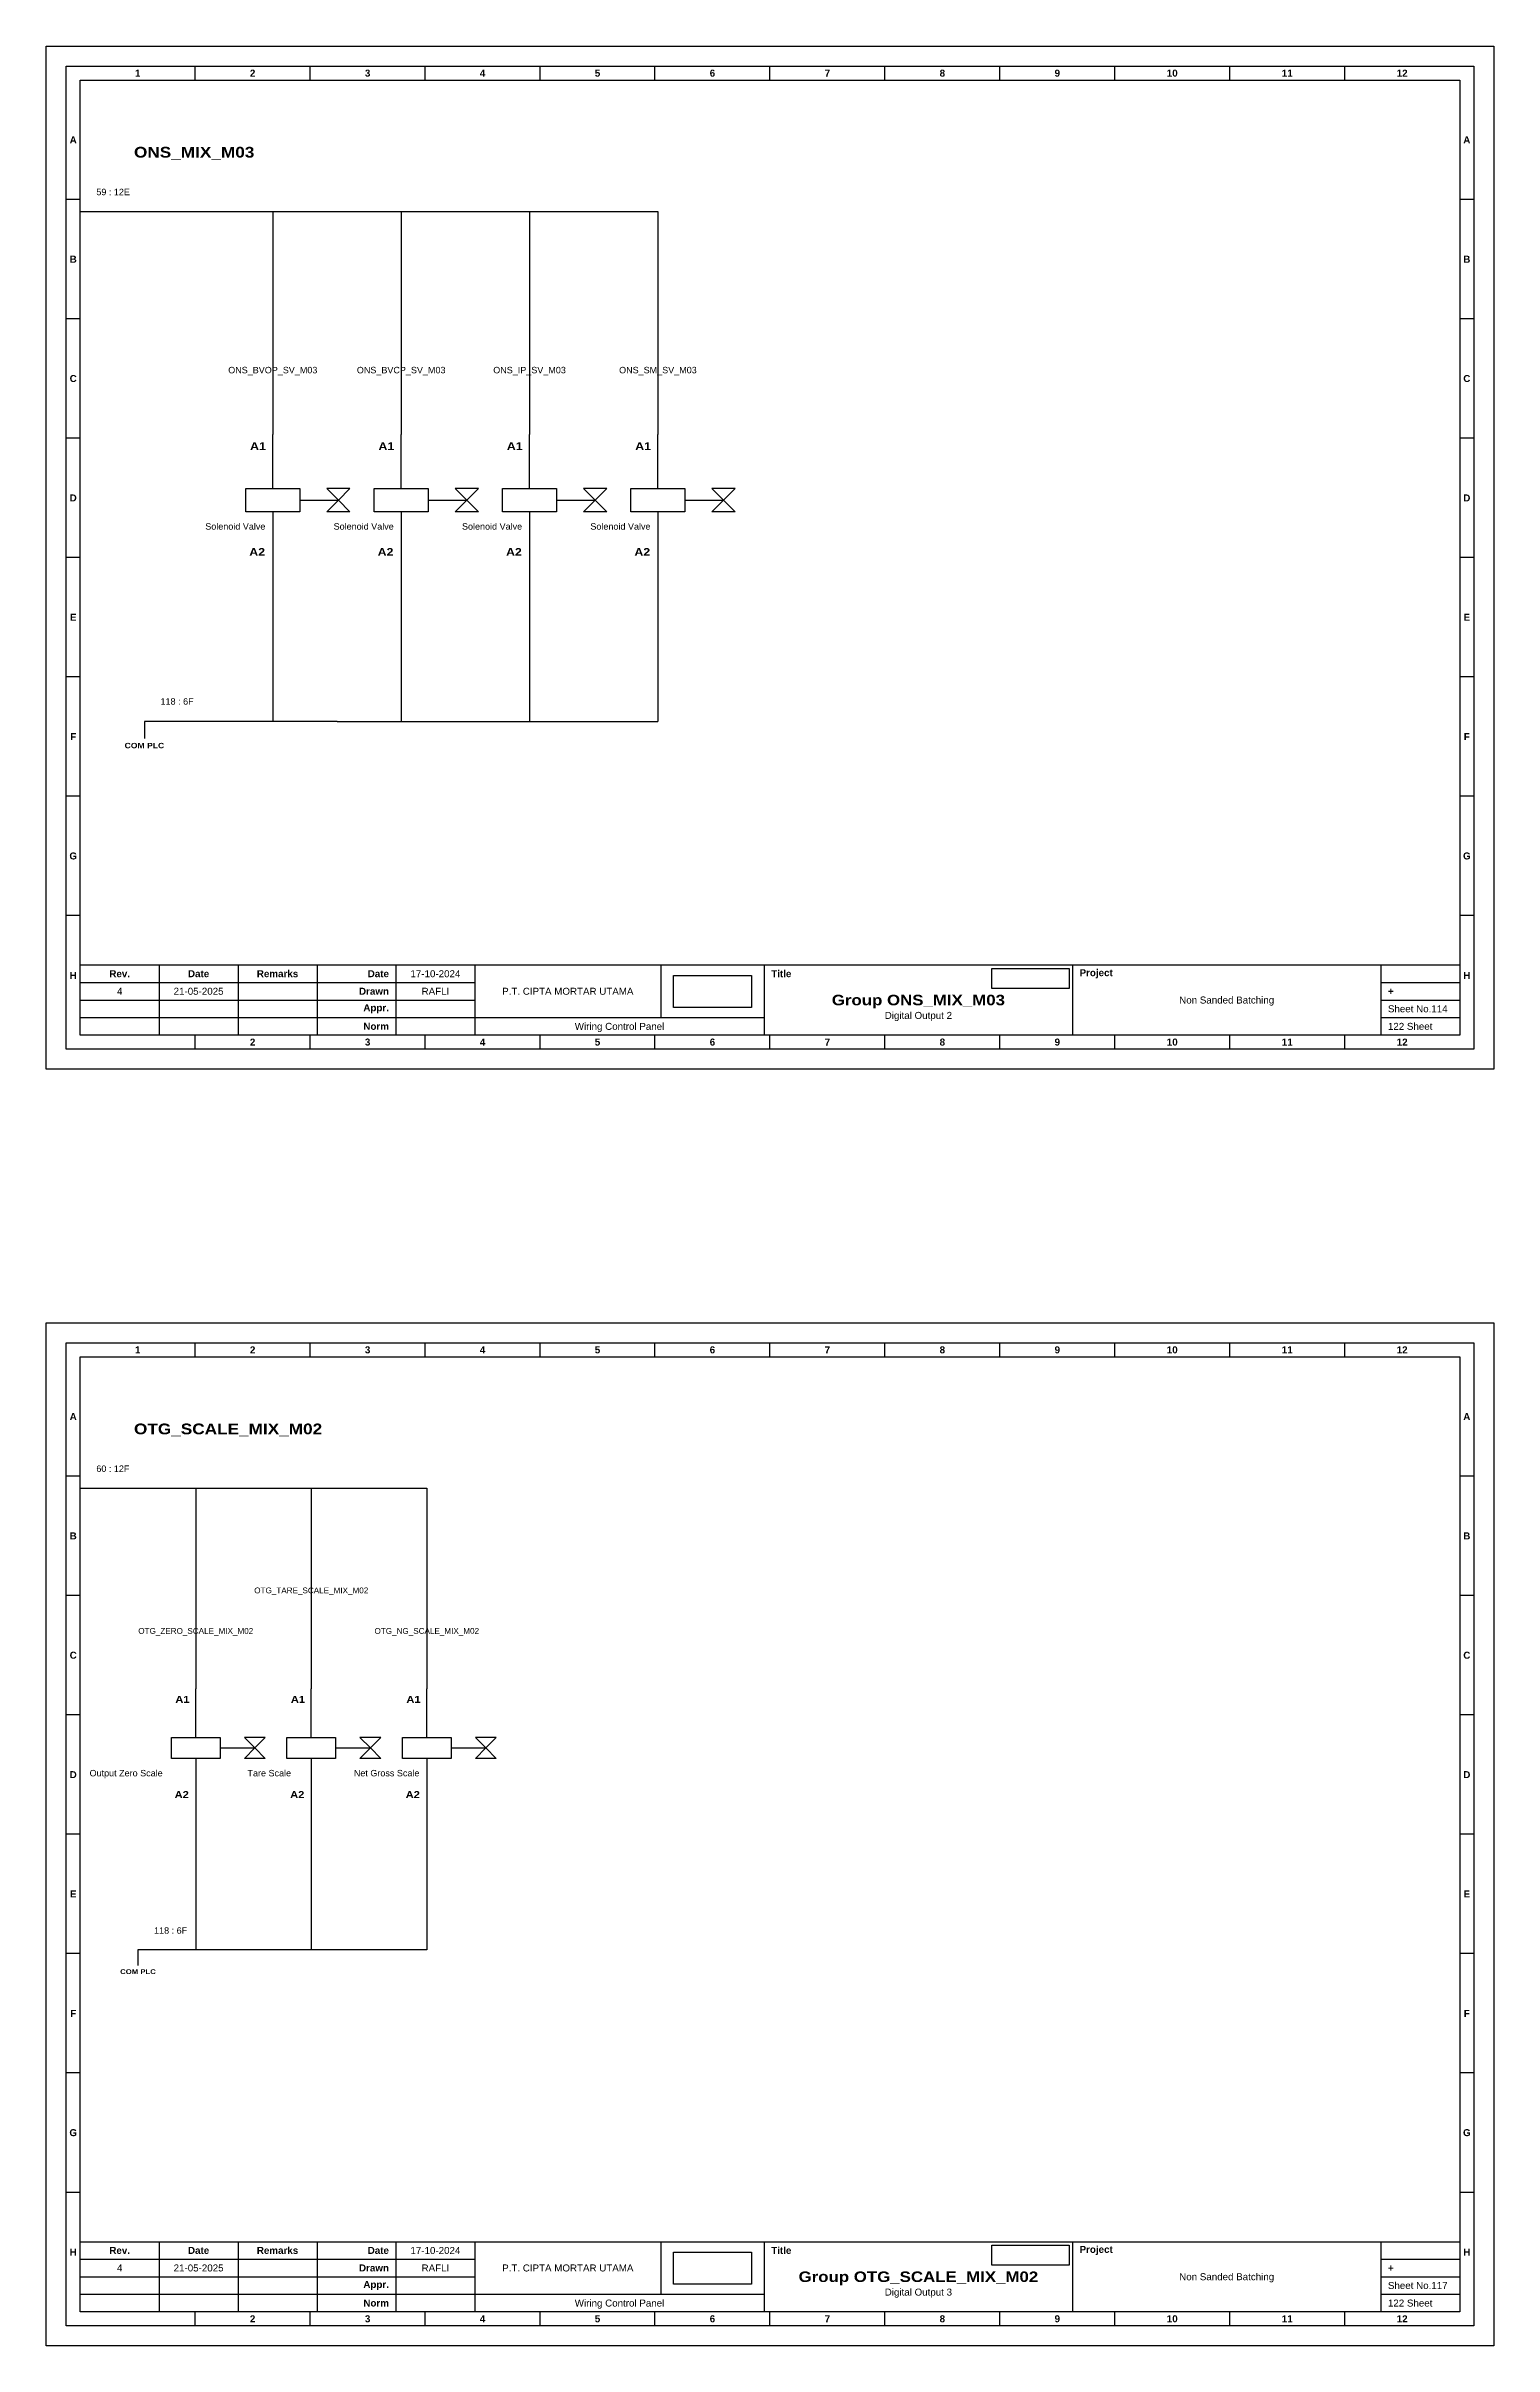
# Model space of a CAD drawing. Header units: centimetres. Extents: x 960 to 2473, y 652 to 2370.
# Drawn here: x 1581.5 to 1850.9, y 652.5 to 1080.5 of the extents above; entities that cross this region are included whole.
import ezdxf
from ezdxf.enums import TextEntityAlignment as Align

# ---------------------------------------------------------------- set-up
doc = ezdxf.new("R2010")
doc.units = ezdxf.units.CM
doc.header["$MEASUREMENT"] = 0
doc.styles.add('Bold', font='ariblk.ttf', dxfattribs={"height": 25.4})
doc.styles.get("Standard").update_dxf_attribs({"font": 'arial.ttf'})
picture_1 = doc.add_image_def('image1.png', size_in_pixel=(2048, 847))
picture_2 = doc.add_image_def('image2.png', size_in_pixel=(2092, 542))

# ---------------------------------------------------------------- blocks, each defined once
blk = doc.blocks.new('KOP MU PROJECT')
at = {"color": 6, "ltscale": 50}
for p, q in [((27.74, 184.05), (27.74, 186.66)), ((49.13, 184.05), (49.13, 186.66)), ((70.51, 184.05), (70.51, 186.66)), ((91.89, 184.05), (91.89, 186.66)), ((113.27, 184.05), (113.27, 186.66)), ((134.66, 184.05), (134.66, 186.66)), ((156.04, 184.05), (156.04, 186.66)), ((177.42, 184.05), (177.42, 186.66)), ((198.8, 184.05), (198.8, 186.66)), ((220.19, 184.05), (220.19, 186.66)), ((241.57, 184.05), (241.57, 186.66)), ((6.36, 161.84), (3.75, 161.84)), ((265.59, 161.84), (262.98, 161.84)), ((6.36, 139.63), (3.75, 139.63)), ((265.59, 139.63), (262.98, 139.63)), ((6.36, 117.42), (3.75, 117.42)), ((265.59, 117.42), (262.98, 117.42)), ((6.36, 95.22), (3.75, 95.22)), ((265.59, 95.22), (262.98, 95.22)), ((6.36, 73.01), (3.75, 73.01)), ((265.59, 73.01), (262.98, 73.01)), ((6.36, 50.8), (3.75, 50.8)), ((265.59, 50.8), (262.98, 50.8)), ((6.36, 28.59), (3.75, 28.59)), ((265.59, 28.59), (262.98, 28.59)), ((27.74, 3.75), (27.74, 6.36)), ((49.13, 3.75), (49.13, 6.36)), ((70.51, 3.75), (70.51, 6.36)), ((91.89, 3.75), (91.89, 6.36)), ((113.27, 3.75), (113.27, 6.36)), ((134.66, 3.75), (134.66, 6.36)), ((156.04, 3.75), (156.04, 6.36)), ((177.42, 3.75), (177.42, 6.36)), ((198.8, 3.75), (198.8, 6.36)), ((220.19, 3.75), (220.19, 6.36)), ((241.57, 3.75), (241.57, 6.36))]:
    blk.add_line(p, q, dxfattribs=at)
at = {"ltscale": 50}
for p, q in [((6.36, 19.41), (262.98, 19.41)), ((21.04, 19.41), (21.04, 6.36)), ((35.72, 19.41), (35.72, 6.36)), ((50.41, 19.41), (50.41, 6.36)), ((65.09, 19.41), (65.09, 6.36)), ((79.77, 19.41), (79.77, 6.36)), ((114.35, 19.41), (114.35, 9.62)), ((133.6, 19.41), (133.6, 6.36)), ((190.95, 19.41), (190.95, 6.36)), ((248.3, 19.41), (248.3, 6.36)), ((6.36, 16.15), (79.77, 16.15)), ((6.36, 12.89), (79.77, 12.89)), ((248.3, 16.15), (262.98, 16.15)), ((248.3, 12.89), (262.98, 12.89)), ((6.36, 9.62), (133.6, 9.62)), ((248.3, 9.62), (262.98, 9.62))]:
    blk.add_line(p, q, dxfattribs=at)
at = {"color": 1, "ltscale": 50}
blk.add_lwpolyline([(269.34, 0), (0, 0), (0, 190.41), (269.34, 190.41)], close=True, dxfattribs=at)
at = {"color": 6, "ltscale": 50}
for points in [[(265.59, 3.75), (3.75, 3.75), (3.75, 186.66), (265.59, 186.66)], [(262.98, 6.36), (6.36, 6.36), (6.36, 184.05), (262.98, 184.05)]]:
    blk.add_lwpolyline(points, close=True, dxfattribs=at)
at = {"ltscale": 50, "char_height": 1.305, "attachment_point": 4}
for s, width, heights, insert in [('\\pxqc;{\\fArial|b1|i0|c0|p34;1}', 21.3825, [2.51], (6.36, 185.36)), ('\\pxqc;{\\fArial|b1|i0|c0|p34;2}', 21.3825, [2.51], (27.74, 185.36)), ('\\pxqc;{\\fArial|b1|i0|c0|p34;3}', 21.3825, [2.51], (49.13, 185.36)), ('\\pxqc;{\\fArial|b1|i0|c0|p34;4}', 21.3825, [2.51], (70.51, 185.36)), ('\\pxqc;{\\fArial|b1|i0|c0|p34;5}', 21.3825, [2.51], (91.89, 185.36)), ('\\pxqc;{\\fArial|b1|i0|c0|p34;6}', 21.3825, [2.51], (113.27, 185.36)), ('\\pxqc;{\\fArial|b1|i0|c0|p34;7}', 21.3825, [2.51], (134.66, 185.36)), ('\\pxqc;{\\fArial|b1|i0|c0|p34;8}', 21.3825, [2.51], (156.04, 185.36)), ('\\pxqc;{\\fArial|b1|i0|c0|p34;9}', 21.3825, [2.51], (177.42, 185.36)), ('\\pxqc;{\\fArial|b1|i0|c0|p34;10}', 21.3825, [2.51], (198.8, 185.36)), ('\\pxqc;{\\fArial|b1|i0|c0|p34;11}', 21.3825, [2.51], (220.19, 185.36)), ('\\pxqc;{\\fArial|b1|i0|c0|p34;12}', 21.3825, [2.51], (241.57, 185.36)), ('\\pxqc;{\\fArial|b1|i0|c0|p34;A}', 2.61, [2.51], (3.75, 172.95)), ('\\pxqc;{\\fArial|b1|i0|c0|p34;A}', 2.61, [2.51], (262.98, 172.95)), ('\\pxqc;{\\fArial|b1|i0|c0|p34;B}', 2.61, [2.51], (3.75, 150.74)), ('\\pxqc;{\\fArial|b1|i0|c0|p34;B}', 2.61, [2.51], (262.98, 150.74)), ('\\pxqc;{\\fArial|b1|i0|c0|p34;C}', 2.61, [2.51], (3.75, 128.53)), ('\\pxqc;{\\fArial|b1|i0|c0|p34;C}', 2.61, [2.51], (262.98, 128.53)), ('\\pxqc;{\\fArial|b1|i0|c0|p34;D}', 2.61, [2.51], (3.75, 106.32)), ('\\pxqc;{\\fArial|b1|i0|c0|p34;D}', 2.61, [2.51], (262.98, 106.32)), ('\\pxqc;{\\fArial|b1|i0|c0|p34;E}', 2.61, [2.51], (3.75, 84.11)), ('\\pxqc;{\\fArial|b1|i0|c0|p34;E}', 2.61, [2.51], (262.98, 84.11)), ('\\pxqc;{\\fArial|b1|i0|c0|p34;F}', 2.61, [2.51], (3.75, 61.9)), ('\\pxqc;{\\fArial|b1|i0|c0|p34;F}', 2.61, [2.51], (262.98, 61.9)), ('\\pxqc;{\\fArial|b1|i0|c0|p34;G}', 2.61, [2.51], (3.75, 39.69)), ('\\pxqc;{\\fArial|b1|i0|c0|p34;G}', 2.61, [2.51], (262.98, 39.69)), ('\\pxqc;{\\fArial|b1|i0|c0|p34;H}', 2.61, [2.51], (3.75, 17.47)), ('\\pxqc;{\\fArial|b1|i0|c0|p34;Rev.}', 14.6811, [2.88], (6.36, 17.78)), ('\\pxqc;{\\fArial|b1|i0|c0|p34;Date}', 14.6811, [2.88], (21.04, 17.78)), ('\\pxqc;{\\fArial|b1|i0|c0|p34;Remarks}', 14.6811, [2.88], (35.72, 17.78)), ('\\pxqr;{\\fArial|b1|i0|c0|p34;Date}', 13.3761, [2.88], (50.41, 17.78)), ('\\pxql;{\\fArial|b1|i0|c0|p34;Title}', 50.2419, [2.88], (134.9, 17.78)), ('\\pxql;{\\fArial|b1|i0|c0|p34;Project}', 50.2419, [2.88], (192.25, 17.78)), ('\\pxqc;{\\fArial|b1|i0|c0|p34;H}', 2.61, [2.51], (262.98, 17.47)), ('\\pxqr;{\\fArial|b1|i0|c0|p34;Drawn}', 13.3761, [2.88], (50.41, 14.52)), ('\\pxql;{\\fArial|b1|i0|c0|p34;+}', 14.6811, [2.88], (249.61, 14.52)), ('\\pxqr;{\\fArial|b1|i0|c0|p34;Appr.}', 13.3761, [2.88], (50.41, 11.26)), ('\\pxqr;{\\fArial|b1|i0|c0|p34;Norm}', 13.3761, [2.88], (50.41, 7.99)), ('\\pxqc;{\\fArial|b1|i0|c0|p34;2}', 21.3825, [2.51], (27.74, 5.06)), ('\\pxqc;{\\fArial|b1|i0|c0|p34;3}', 21.3825, [2.51], (49.13, 5.06)), ('\\pxqc;{\\fArial|b1|i0|c0|p34;4}', 21.3825, [2.51], (70.51, 5.06)), ('\\pxqc;{\\fArial|b1|i0|c0|p34;5}', 21.3825, [2.51], (91.89, 5.06)), ('\\pxqc;{\\fArial|b1|i0|c0|p34;6}', 21.3825, [2.51], (113.27, 5.06)), ('\\pxqc;{\\fArial|b1|i0|c0|p34;7}', 21.3825, [2.51], (134.66, 5.06)), ('\\pxqc;{\\fArial|b1|i0|c0|p34;8}', 21.3825, [2.51], (156.04, 5.06)), ('\\pxqc;{\\fArial|b1|i0|c0|p34;9}', 21.3825, [2.51], (177.42, 5.06)), ('\\pxqc;{\\fArial|b1|i0|c0|p34;10}', 21.3825, [2.51], (198.8, 5.06)), ('\\pxqc;{\\fArial|b1|i0|c0|p34;11}', 21.3825, [2.51], (220.19, 5.06)), ('\\pxqc;{\\fArial|b1|i0|c0|p34;12}', 21.3825, [2.51], (241.57, 5.06))]:
    blk.add_mtext_dynamic_manual_height_columns(s, width=width, gutter_width=0.0326, heights=heights, dxfattribs=dict(at, insert=insert))
at = {"ltscale": 50}
for tag, p in [('DATECREATED', (72.43, 17.78)), ('REV', (13.7, 14.52)), ('REVDATE', (28.38, 14.52)), ('REMARKS', (43.06, 14.52)), ('DRAWN', (72.43, 14.52)), ('COMPANY', (97.06, 14.52)), ('PROJECT', (219.62, 12.89)), ('NORM', (72.43, 7.99)), ('APPR', (72.43, 11.26)), ('DRAWINGCATEGORY', (106.68, 7.99)), ('DESCRIPTION', (162.27, 10.03))]:
    blk.add_attdef(tag, text='', height=1.3, dxfattribs=at).set_placement(p, align=Align.MIDDLE_CENTER)
at = {"ltscale": 50, "style": 'Bold'}
blk.add_attdef('TITLE', text='', height=1.96, dxfattribs=at).set_placement((162.27, 12.89), align=Align.MIDDLE_CENTER)
at = {"ltscale": 50}
for tag, p in [('TOTALSHEET', (249.61, 7.99)), ('SHEETNUMBER', (249.61, 11.26))]:
    blk.add_attdef(tag, text='', height=1.3, dxfattribs=at).set_placement(p, align=Align.MIDDLE_LEFT)
image = blk.add_image(picture_1, insert=(116.72, 11.48), size_in_units=(14.5, 6), dxfattribs=at)
image.dxf.flags = 15
image = blk.add_image(picture_2, insert=(175.94, 15.04), size_in_units=(14.36, 3.72), dxfattribs=at)
image.dxf.flags = 15

msp = doc.modelspace()

# ---------------------------------------------------------------- linework, layer by layer
at = {"color": 146, "ltscale": 50, "true_color": 0x105689}
for p, q in [((1587.87, 1049.7), (1611.75, 1049.7)), ((1611.75, 1049.7), (1635.63, 1049.7)), ((1623.69, 1049.7), (1623.69, 1008.16)), ((1635.63, 1049.7), (1659.51, 1049.7)), ((1647.57, 1049.7), (1647.57, 1008.16)), ((1659.51, 1049.7), (1683.39, 1049.7)), ((1671.45, 1049.7), (1671.45, 1008.16)), ((1683.39, 1049.7), (1695.33, 1049.7)), ((1695.33, 1049.7), (1695.33, 1008.16)), ((1623.69, 984.06), (1623.69, 954.79)), ((1647.57, 984.06), (1647.57, 954.79)), ((1671.45, 984.06), (1671.45, 954.79)), ((1695.33, 984.06), (1695.33, 954.79)), ((1635.67, 954.79), (1599.81, 954.79)), ((1599.81, 954.79), (1599.81, 951.59)), ((1635.67, 954.79), (1695.33, 954.79)), ((1683.47, 954.79), (1683.47, 954.79)), ((1587.87, 812.13), (1609.36, 812.13)), ((1609.36, 812.13), (1630.85, 812.13)), ((1609.36, 812.13), (1609.36, 774.74)), ((1630.85, 812.13), (1652.34, 812.13)), ((1630.85, 812.13), (1630.85, 774.74)), ((1652.34, 812.13), (1652.34, 774.74)), ((1609.36, 753.05), (1609.36, 726.19)), ((1630.85, 752.77), (1630.85, 726.19)), ((1652.34, 752.77), (1652.34, 726.19)), ((1652.34, 726.19), (1598.61, 726.19)), ((1598.61, 726.19), (1598.61, 723.31))]:
    msp.add_line(p, q, dxfattribs=at)
at = {"ltscale": 50}
for p, q in [((1623.69, 998.11), (1623.69, 1008.16)), ((1647.57, 998.11), (1647.57, 1008.16)), ((1671.45, 998.11), (1671.45, 1008.16)), ((1695.33, 998.11), (1695.33, 1008.16)), ((1623.69, 993.8), (1623.69, 983.75)), ((1628.71, 995.95), (1635.89, 995.95)), ((1647.57, 993.8), (1647.57, 983.75)), ((1652.59, 995.95), (1659.77, 995.95)), ((1671.45, 993.8), (1671.45, 983.75)), ((1676.47, 995.95), (1683.65, 995.95)), ((1695.33, 993.8), (1695.33, 983.75)), ((1700.35, 995.95), (1707.53, 995.95)), ((1609.36, 765.7), (1609.36, 774.74)), ((1630.85, 765.7), (1630.85, 774.74)), ((1652.34, 765.7), (1652.34, 774.74)), ((1609.36, 761.82), (1609.36, 752.77)), ((1613.88, 763.76), (1620.35, 763.76)), ((1630.85, 761.82), (1630.85, 752.77)), ((1635.38, 763.76), (1641.84, 763.76)), ((1652.34, 761.82), (1652.34, 752.77)), ((1656.87, 763.76), (1663.33, 763.76))]:
    msp.add_line(p, q, dxfattribs=at)
for points in [[(1618.66, 998.11), (1628.71, 998.11), (1628.71, 993.8), (1618.66, 993.8)], [(1635.89, 995.95), (1638.05, 998.11), (1633.74, 998.11)], [(1642.54, 998.11), (1652.59, 998.11), (1652.59, 993.8), (1642.54, 993.8)], [(1659.77, 995.95), (1661.93, 998.11), (1657.62, 998.11)], [(1666.42, 998.11), (1676.47, 998.11), (1676.47, 993.8), (1666.42, 993.8)], [(1683.65, 995.95), (1685.81, 998.11), (1681.5, 998.11)], [(1690.3, 998.11), (1700.35, 998.11), (1700.35, 993.8), (1690.3, 993.8)], [(1707.53, 995.95), (1709.69, 998.11), (1705.38, 998.11)], [(1635.89, 995.95), (1638.05, 993.8), (1633.74, 993.8)], [(1659.77, 995.95), (1661.93, 993.8), (1657.62, 993.8)], [(1683.65, 995.95), (1685.81, 993.8), (1681.5, 993.8)], [(1707.53, 995.95), (1709.69, 993.8), (1705.38, 993.8)], [(1604.84, 765.7), (1613.88, 765.7), (1613.88, 761.82), (1604.84, 761.82)], [(1620.35, 763.76), (1622.28, 765.7), (1618.41, 765.7)], [(1620.35, 763.76), (1622.28, 761.82), (1618.41, 761.82)], [(1626.33, 765.7), (1635.38, 765.7), (1635.38, 761.82), (1626.33, 761.82)], [(1641.84, 763.76), (1643.78, 765.7), (1639.9, 765.7)], [(1641.84, 763.76), (1643.78, 761.82), (1639.9, 761.82)], [(1647.82, 765.7), (1656.87, 765.7), (1656.87, 761.82), (1647.82, 761.82)], [(1663.33, 763.76), (1665.27, 765.7), (1661.39, 765.7)], [(1663.33, 763.76), (1665.27, 761.82), (1661.39, 761.82)]]:
    msp.add_lwpolyline(points, close=True, dxfattribs=at)

# ---------------------------------------------------------------- block references
for p, values in [((1581.51, 890.05), {'DESCRIPTION': 'Digital Output 2', 'TITLE': 'Group ONS_MIX_M03', 'PROJECT': 'Non Sanded Batching', 'COMPANY': 'P.T. CIPTA MORTAR UTAMA', 'DRAWINGCATEGORY': 'Wiring Control Panel', 'DRAWN': 'RAFLI', 'DATECREATED': '17-10-2024', 'REVDATE': '21-05-2025', 'REV': '4', 'SHEETNUMBER': 'Sheet No.114', 'TOTALSHEET': '122 Sheet'}), ((1581.51, 652.48), {'DESCRIPTION': 'Digital Output 3', 'TITLE': 'Group OTG_SCALE_MIX_M02', 'PROJECT': 'Non Sanded Batching', 'COMPANY': 'P.T. CIPTA MORTAR UTAMA', 'DRAWINGCATEGORY': 'Wiring Control Panel', 'DRAWN': 'RAFLI', 'DATECREATED': '17-10-2024', 'REVDATE': '21-05-2025', 'REV': '4', 'SHEETNUMBER': 'Sheet No.117', 'TOTALSHEET': '122 Sheet'})]:
    msp.add_blockref('KOP MU PROJECT', p).add_auto_attribs(values)

# ---------------------------------------------------------------- texts
at = {"ltscale": 500, "style": 'Bold'}
for s, p in [('ONS_MIX_M03', (1597.87, 1059.7)), ('OTG_SCALE_MIX_M02', (1597.87, 822.13))]:
    msp.add_text(s, height=2, dxfattribs=at).set_placement(p)
at = {"ltscale": 500}
for s, p in [('59 : 12E', (1590.87, 1053.9)), ('118 : 6F', (1602.81, 959.1)), ('60 : 12F', (1590.87, 816.33)), ('118 : 6F', (1601.61, 730.39))]:
    msp.add_text(s, height=1.2, dxfattribs=at).set_placement(p, align=Align.TOP_LEFT)
at = {"ltscale": 50}
for s, height, p in [('ONS_BVOP_SV_M03', 1.2, (1623.69, 1020.16)), ('ONS_BVCP_SV_M03', 1.2, (1647.57, 1020.16)), ('ONS_IP_SV_M03', 1.2, (1671.45, 1020.16)), ('ONS_SM_SV_M03', 1.2, (1695.33, 1020.16)), ('OTG_TARE_SCALE_MIX_M02', 1.08, (1630.85, 793.08)), ('OTG_ZERO_SCALE_MIX_M02', 1.08, (1609.36, 785.54)), ('OTG_NG_SCALE_MIX_M02', 1.08, (1652.34, 785.54))]:
    msp.add_text(s, height=height, dxfattribs=at).set_placement(p, align=Align.MIDDLE_CENTER)
at = {"ltscale": 500, "style": 'Bold'}
for height, p in [(1.436, (1622.4, 1006.72)), (1.436, (1646.28, 1006.72)), (1.436, (1670.16, 1006.72)), (1.436, (1694.04, 1006.72)), (1.292, (1608.2, 773.45)), (1.292, (1629.69, 773.45)), (1.292, (1651.18, 773.45))]:
    msp.add_text('A1', height=height, dxfattribs=at).set_placement(p, align=Align.TOP_RIGHT)
at = {"ltscale": 50}
for s, p in [('Solenoid Valve', (1622.31, 990.11)), ('Solenoid Valve', (1646.19, 990.11)), ('Solenoid Valve', (1670.07, 990.11)), ('Solenoid Valve', (1693.95, 990.11)), ('Output Zero Scale', (1603.21, 758.12)), ('Tare Scale', (1627.09, 758.12)), ('Net Gross Scale', (1650.97, 758.12))]:
    msp.add_text(s, height=1.2, dxfattribs=at).set_placement(p, align=Align.BOTTOM_RIGHT)
at = {"ltscale": 500, "style": 'Bold'}
for height, p in [(1.436, (1622.25, 985.18)), (1.436, (1646.13, 985.18)), (1.436, (1670.01, 985.18)), (1.436, (1693.89, 985.18)), (1.292, (1608.07, 754.06)), (1.292, (1629.56, 754.06)), (1.292, (1651.05, 754.06))]:
    msp.add_text('A2', height=height, dxfattribs=at).set_placement(p, align=Align.BOTTOM_RIGHT)
at = {"ltscale": 50, "style": 'Bold'}
for height, p in [(1, (1599.81, 950.79)), (0.9, (1598.61, 722.59))]:
    msp.add_text('COM PLC', height=height, dxfattribs=at).set_placement(p, align=Align.TOP_CENTER)

doc.saveas('drawing.dxf')
